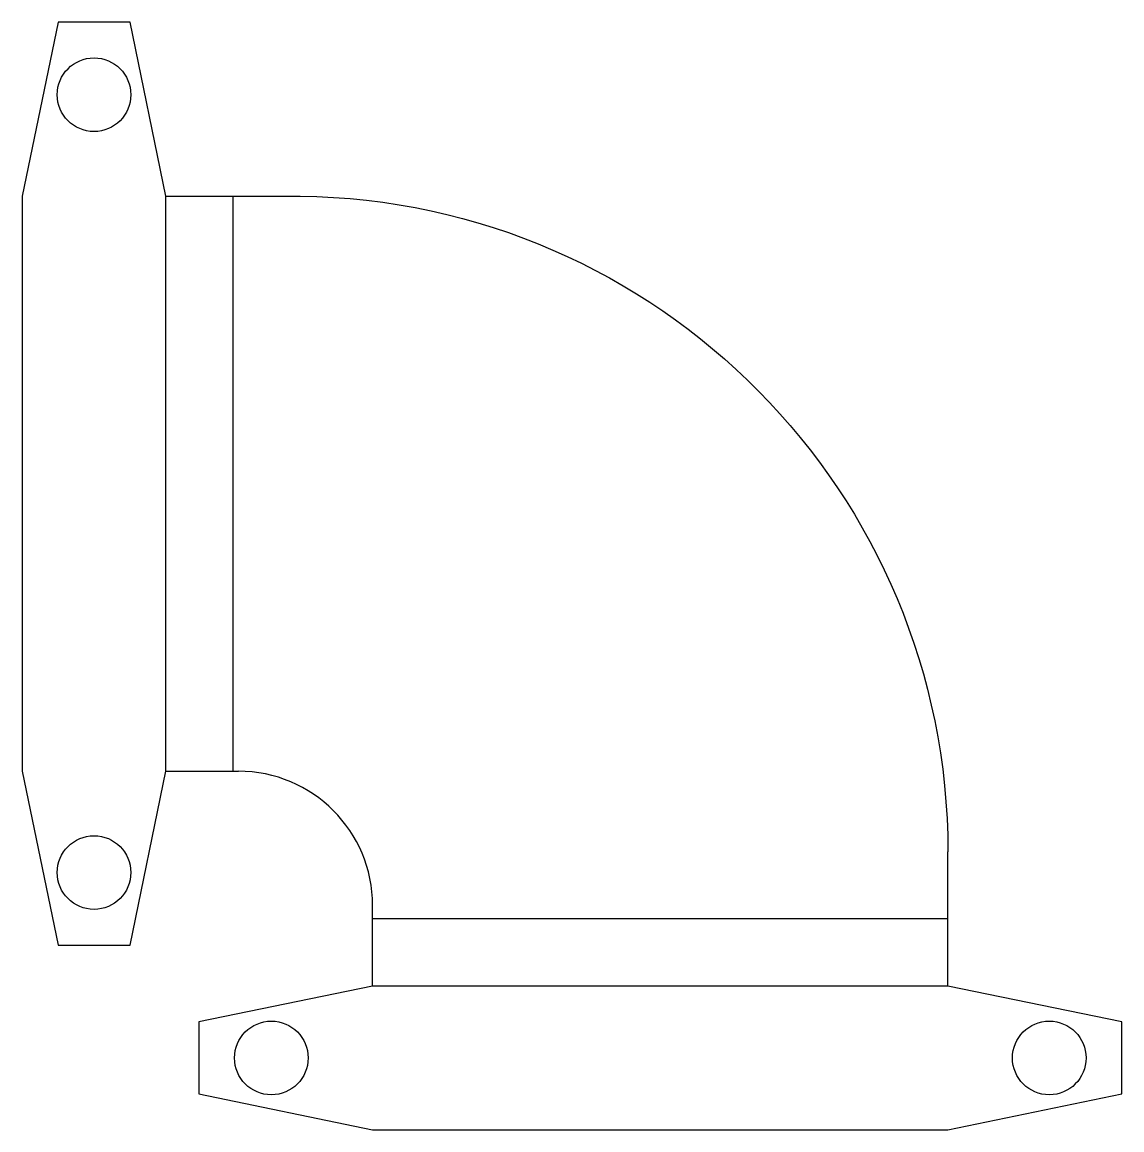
# Model space of a CAD drawing. Header units: millimetres. Extents: x 192421 to 194142, y -38457 to -36724.
import ezdxf

# ---------------------------------------------------------------- set-up
doc = ezdxf.new("R2010")
doc.units = ezdxf.units.MM
doc.header["$LTSCALE"] = 0.5
doc.layers.add('CONEXOES', color=7, linetype='Continuous')
doc.layers.add('Contorno', color=3, linetype='Continuous')

# ---------------------------------------------------------------- blocks, each defined once
blk = doc.blocks.new('joelho')
at = {"layer": 'Contorno'}
for p, q in [((-257.8, -150), (-257.8, 150)), ((-257.8, 150), (-187.8, 150)), ((-222.8, -150), (-222.8, 150)), ((-257.8, -150), (-220, -150)), ((150, -262.04), (150, -192.04)), ((-150, -262.04), (-150, -220)), ((150, -227.04), (-150, -227.04)), ((150, -262.04), (-150, -262.04))]:
    blk.add_line(p, q, dxfattribs=at)
blk.add_lwpolyline([(-187.8, 150, -0.410307), (150, -192.04)], format="xyb", dxfattribs=at)
blk.add_arc((-220, -220), 70, 0, 90, dxfattribs=at)

msp = doc.modelspace()

# ---------------------------------------------------------------- linework, layer by layer
at = {"layer": 'CONEXOES'}
for points in [[(192477.6, -36724.2), (192421.3, -36996.3), (192421.3, -37896.3), (192477.6, -38168.4), (192590.1, -38168.4), (192646.3, -37896.3), (192646.3, -36996.3), (192590.1, -36724.2)], [(192697.6, -38401.1), (192969.7, -38457.4), (193869.7, -38457.4), (194141.9, -38401.1), (194141.9, -38288.6), (193869.7, -38232.4), (192969.7, -38232.4), (192697.6, -38288.6)]]:
    msp.add_lwpolyline(points, close=True, dxfattribs=at)
for centre in [(192533.8, -36837.7), (192533.8, -38054.8), (192811.2, -38344.9), (194028.3, -38344.9)]:
    msp.add_circle(centre, 57.6, dxfattribs=at)
at = {"layer": 'Contorno'}
msp.add_line((192646.3, -37855.5), (192646.3, -37037.1), dxfattribs=at)

# ---------------------------------------------------------------- block references
at = {"layer": 'CONEXOES', "xscale": 3, "yscale": 3, "zscale": 3}
msp.add_blockref('joelho', (193419.7, -37446.3), dxfattribs=at)

doc.saveas('drawing.dxf')
